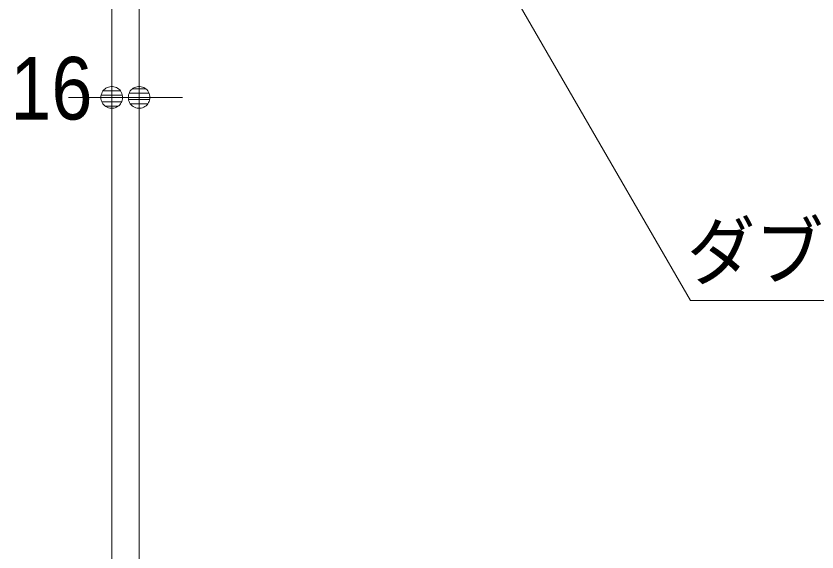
# Model space of a CAD drawing. Units: millimetres, scale not verified. Extents: x -6062 to 6062, y -3045 to 3045.
# Drawn here: x -4543.5 to -4074.8, y -77.3 to 236.7 of the extents above; entities that cross this region are included whole.
import ezdxf
from ezdxf.enums import TextEntityAlignment as Align

# ---------------------------------------------------------------- set-up
doc = ezdxf.new("R2010")
doc.units = ezdxf.units.MM
doc.header["$LTSCALE"] = 20
for name, color, linetype, lineweight in [('0-0_3一般', 7, 'Continuous', 9), ('0-2_0', 7, 'Continuous', 9), ('0-3_2寸法-3', 7, 'Continuous', 9), ('0-4_2寸法-2', 7, 'Continuous', 9)]:
    doc.layers.add(name, color=color, linetype=linetype, lineweight=lineweight)
doc.styles.add('ＭＳ ゴシック', font='')
doc.styles.add('ＭＳ Ｐゴシック', font='')
doc.styles.get('ＭＳ ゴシック').set_extended_font_data('MS Gothic')
doc.styles.get('ＭＳ Ｐゴシック').set_extended_font_data('MS PGothic')

# ---------------------------------------------------------------- blocks, each defined once
blk = doc.blocks.new('_Dot')
at = {"layer": '0-2_0'}
for p, q in [((-10, 0), (-20, 0)), ((9.78, 2), (-9.78, 2)), ((7.99, 6), (-7.99, 6)), ((9.16, -3.98), (-9.16, -3.98)), ((6, -7.98), (-6, -7.98))]:
    blk.add_line(p, q, dxfattribs=at)
for points in [[(10, 0), (9.92, 1.25), (9.69, 2.49), (9.3, 3.68), (8.76, 4.82), (8.09, 5.88), (7.29, 6.85), (6.37, 7.71), (5.36, 8.44), (4.26, 9.05), (3.09, 9.51), (1.87, 9.82), (0.63, 9.98), (-0.63, 9.98), (-1.87, 9.82), (-3.09, 9.51), (-4.26, 9.05), (-5.36, 8.44), (-6.37, 7.71), (-7.29, 6.85), (-8.09, 5.88), (-8.76, 4.82), (-9.3, 3.68), (-9.69, 2.49), (-9.92, 1.25), (-10, 0), (0, 0)], [(-10, 0), (-9.92, -1.25), (-9.69, -2.49), (-9.3, -3.68), (-8.76, -4.82), (-8.09, -5.88), (-7.29, -6.85), (-6.37, -7.71), (-5.36, -8.44), (-4.26, -9.05), (-3.09, -9.51), (-1.87, -9.82), (-0.63, -9.98), (0.63, -9.98), (1.87, -9.82), (3.09, -9.51), (4.26, -9.05), (5.36, -8.44), (6.37, -7.71), (7.29, -6.85), (8.09, -5.88), (8.76, -4.82), (9.3, -3.68), (9.69, -2.49), (9.92, -1.25), (10, 0), (0, 0)]]:
    blk.add_lwpolyline(points, close=True, dxfattribs=at)
blk = doc.blocks.new('グループ-42')
at = {"layer": '0-0_3一般'}
blk.add_line((-54000, 7000), (-54000, -40000), dxfattribs=at)
blk = doc.blocks.new('グループ-43')
at = {"layer": '0-0_3一般'}
for p, q in [((-54000, 6100), (-54000, -39740)), ((-53680, 6100), (-53680, -39740))]:
    blk.add_line(p, q, dxfattribs=at)
blk = doc.blocks.new('グループ-44')
at = {"layer": '0-0_3一般'}
for name in ['グループ-42', 'グループ-43']:
    blk.add_blockref(name, (0, 0), dxfattribs=at)

msp = doc.modelspace()

# ---------------------------------------------------------------- linework, layer by layer
at = {"layer": '0-3_2寸法-3'}
msp.add_lwpolyline([(-3549.94, 70), (-4148.78, 70), (-4295.02, 323.3)], dxfattribs=at)
at = {"layer": '0-4_2寸法-2'}
for p, q in [((-4487.5, 209), (-4487.3, 209)), ((-4471.5, 209), (-4471.3, 209)), ((-4500.21, 189), (-4512.92, 189)), ((-4487.5, 189), (-4471.5, 189)), ((-4458.79, 189), (-4446.08, 189))]:
    msp.add_line(p, q, dxfattribs=at)

# ---------------------------------------------------------------- block references
at = {"layer": '0-0_3一般', "xscale": 0.05, "yscale": 0.05}
msp.add_blockref('グループ-44', (-1787.5, 0), dxfattribs=at)
at = {"layer": '0-4_2寸法-2', "xscale": 0.6356201, "yscale": 0.6356201}
msp.add_blockref('_Dot', (-4487.5, 189), dxfattribs=at)
at = {"layer": '0-4_2寸法-2', "xscale": 0.6356201, "yscale": 0.6356201, "rotation": 180}
msp.add_blockref('_Dot', (-4471.5, 189), dxfattribs=at)

# ---------------------------------------------------------------- texts
at = {"layer": '0-3_2寸法-3', "style": 'ＭＳ ゴシック', "width": 0.9}
msp.add_text('ダブルダンパー付上ラ', height=32.55, dxfattribs=at).set_placement((-4150.88, 72.77), align=Align.BOTTOM_LEFT)
at = {"layer": '0-4_2寸法-2', "style": 'ＭＳ Ｐゴシック', "width": 0.9}
msp.add_text('16', height=36.66, dxfattribs=at).set_placement((-4546.83, 165.03), align=Align.BOTTOM_LEFT)

doc.saveas('drawing.dxf')
